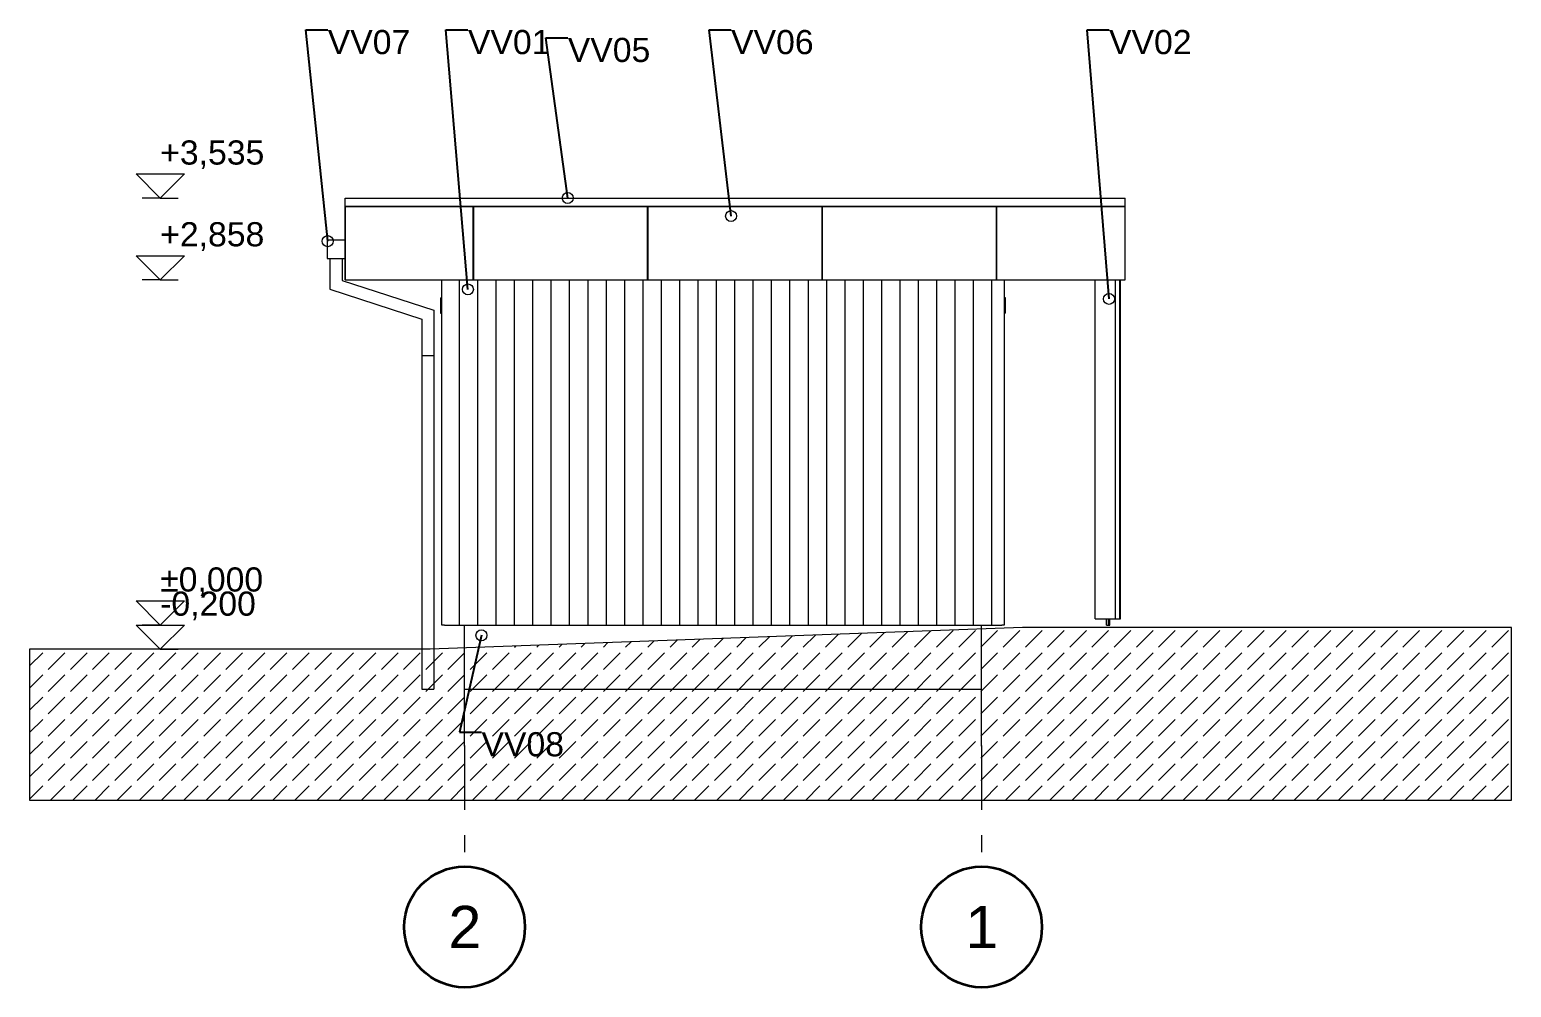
# Model space of a CAD drawing. Header units: millimetres. Extents: x 745166 to 884669, y -5000 to 15056.
# Drawn here: x 824427 to 836694, y -4639 to 3291 of the extents above; entities that cross this region are included whole.
import ezdxf

# ---------------------------------------------------------------- set-up
doc = ezdxf.new("R2010")
doc.units = ezdxf.units.MM
doc.header["$MEASUREMENT"] = 0
doc.linetypes.add('Double Dashed', pattern=[1093.611073, 529.166651, -211.666656, 141.111112, -211.666656])
for name, color, linetype, lineweight in [('New_0_Pen_No__1', 7, 'Continuous', 13), ('New_2D Drafting - General_Pen_No__1', 7, 'Continuous', 13), ('New_Annotation - Label_Pen_No__1', 7, 'Continuous', 13), ('New_Dimensioning - General_Pen_No__1', 7, 'Continuous', 13), ('New_Shell - Roof_Pen_No__1', 7, 'Continuous', 13), ('New_Structural - Bearing_Pen_No__1', 7, 'Continuous', 13), ('New_Structural - Grid_Pen_No__1', 7, 'Continuous', 13), ('New_Structural - Grid_Pen_No__7', 7, 'Continuous', 35)]:
    doc.layers.add(name, color=color, linetype=linetype, lineweight=lineweight)
doc.layers.add('New_2D Drafting - General_Pen_No__61', color=7, linetype='Continuous', lineweight=20, true_color=0x6a6a6a)
doc.layers.add('New_Structural - Bearing', color=7, linetype='Continuous')
doc.styles.add('GENERATED_STYLE_1', font='')
doc.styles.get('GENERATED_STYLE_1').set_extended_font_data('Arial')
doc.dimstyles.new('GENERATED_STYLE__1', dxfattribs={"dimtxt": 0.18, "dimasz": 182.4, "dimexe": 0.18, "dimexo": 0.0625, "dimgap": 0, "dimtad": 0, "dimtih": 1, "dimtoh": 1, "dimdec": 4, "dimzin": 0, "dimdsep": 46, "dimcen": 0.09, "dimadec": 0, "dimazin": 0, "dimtfac": 1, "dimtdec": 4, "dimtmove": 0, "dimatfit": 3, "dimldrblk": 'ARROWHEAD_1', "dimfxl": 0, "dimtolj": 1, "dimtzin": 0, "dimarcsym": 0})

# ---------------------------------------------------------------- blocks, each defined once
blk = doc.blocks.new('ARROWHEAD_1')
at = {"color": 0, "linetype": 'Continuous', "lineweight": 0}
blk.add_line((0, 0), (-1, 0), dxfattribs=at)
blk.add_circle((0, 0), 0.25, dxfattribs=at)

msp = doc.modelspace()

# ---------------------------------------------------------------- hatches: boundary and pattern name
at = {"layer": 'New_2D Drafting - General_Pen_No__61', "linetype": 'Continuous', "lineweight": 20, "true_color": 0x6a6a6a}
h = msp.add_hatch(dxfattribs=at)
h.set_pattern_fill('Dashed_0004', color=251, style=0, pattern_type=2)
h.set_pattern_definition([(45, (596793.8, -1638.57), (-183.84776, 183.84776), [195, -65]), (45, (596793.8, -1454.72), (-183.84776, 183.84776), [195, -65])])
h.paths.add_polyline_path([(824427.2, -3089.5), (836694, -3089.5), (836694, -1658.6), (832645.5, -1658.6), (827742.5, -1838.6), (824427.2, -1838.6)])
at = {"layer": 'New_Structural - Bearing', "linetype": 'Continuous', "lineweight": 0, "true_color": 0x000000}
h = msp.add_hatch(dxfattribs=at)
h.set_pattern_fill('Plank_Floor_vert_0004', color=18, style=0, pattern_type=2)
h.set_pattern_definition([(90, (596793.81, -1638.57), (-152, 0), [])])
h.paths.add_polyline_path([(827839.5, 1219.4), (827839.5, -1638.6), (827860.5, -1638.6), (827860.5, 1219.4)])
h = msp.add_hatch(dxfattribs=at)
h.set_pattern_fill('Plank_Floor_vert_0004', color=18, style=0, pattern_type=2)
h.set_pattern_definition([(90, (596793.81, -1638.57), (152, 0), [])])
h.paths.add_polyline_path([(827860.5, 1219.4), (827860.5, -1638.6), (832474.5, -1638.6), (832474.5, 1219.4)])
h = msp.add_hatch(dxfattribs=at)
h.set_pattern_fill('Plank_Floor_vert_0004', color=18, style=0, pattern_type=2)
h.set_pattern_definition([(90, (596793.81, -1638.57), (152, 0), [])])
h.paths.add_polyline_path([(832474.5, 1219.4), (832474.5, -1638.6), (832495.5, -1638.6), (832495.5, 1219.4)])

# ---------------------------------------------------------------- linework, layer by layer
at = {"layer": 'New_0_Pen_No__1', "color": 7, "linetype": 'Continuous', "lineweight": 13}
for p, q in [((828099.5, 1219.4), (828099.5, 1826.4)), ((828103.5, 1219.4), (828103.5, 1826.4)), ((829543.5, 1226.4), (829543.5, 1826.4)), ((829543.5, 1219.4), (829543.5, 1826.4)), ((829547.5, 1226.4), (829547.5, 1826.4)), ((829547.5, 1219.4), (829547.5, 1826.4)), ((830987.5, 1226.4), (830987.5, 1826.4)), ((830987.5, 1219.4), (830987.5, 1826.4)), ((830991.5, 1226.4), (830991.5, 1826.4)), ((830991.5, 1219.4), (830991.5, 1826.4)), ((832431.5, 1219.4), (832431.5, 1826.4)), ((832435.5, 1219.4), (832435.5, 1826.4)), ((827039.5, 1547.3), (826889.6, 1547.3)), ((826889.6, 1547.3), (826889.6, 1397.3)), ((826889.6, 1397.3), (827039.5, 1397.3)), ((826913.4, 1397.3), (826913.4, 1141.1)), ((827013.4, 1397.3), (827013.4, 1213.8)), ((826913.4, 1141.1), (827673.4, 894.8)), ((827013.4, 1213.8), (827773.4, 967.6)), ((827673.4, 894.8), (827673.4, 589.5)), ((827773.4, 967.6), (827773.4, 589.5)), ((827673.4, 589.5), (827673.4, -2168.6)), ((827773.4, 589.5), (827673.4, 589.5)), ((827773.4, 589.5), (827773.4, 589.5)), ((827773.4, 589.5), (827773.4, -2168.6)), ((827773.4, 589.5), (827773.4, -2168.6)), ((827673.4, -2168.6), (827773.4, -2168.6)), ((827773.4, -2168.6), (827773.4, -2168.6))]:
    msp.add_line(p, q, dxfattribs=at)
at = {"layer": 'New_0_Pen_No__1', "color": 7, "linetype": 'Continuous', "lineweight": 13, "flags": 128}
msp.add_lwpolyline([(827039.5, 1219.4), (833495.5, 1219.4), (833495.5, 1826.4), (827039.5, 1826.4)], close=True, dxfattribs=at)
at = {"layer": 'New_2D Drafting - General_Pen_No__1', "color": 7, "linetype": 'Continuous', "lineweight": 13, "flags": 128}
msp.add_lwpolyline([(824427.2, -3089.5), (836694, -3089.5), (836694, -1658.6), (832645.5, -1658.6), (827742.5, -1838.6), (824427.2, -1838.6)], close=True, dxfattribs=at)
at = {"layer": 'New_Dimensioning - General_Pen_No__1', "color": 7, "linetype": 'Continuous', "lineweight": 13}
for p, q in [((825508, 1896.4), (825308, 2096.4)), ((825308, 2096.4), (825708, 2096.4)), ((825708, 2096.4), (825508, 1896.4)), ((825508, 1896.4), (825358, 1896.4)), ((825508, 1896.4), (825658, 1896.4)), ((825508, 1219.4), (825308, 1419.4)), ((825308, 1419.4), (825708, 1419.4)), ((825708, 1419.4), (825508, 1219.4)), ((825508, 1219.4), (825358, 1219.4)), ((825508, 1219.4), (825658, 1219.4)), ((825508, -1638.6), (825308, -1438.6)), ((825308, -1438.6), (825708, -1438.6)), ((825708, -1438.6), (825508, -1638.6)), ((825508, -1838.6), (825308, -1638.6)), ((825308, -1638.6), (825708, -1638.6)), ((825508, -1638.6), (825358, -1638.6)), ((825708, -1638.6), (825508, -1838.6)), ((825508, -1638.6), (825658, -1638.6)), ((825508, -1838.6), (825358, -1838.6)), ((825508, -1838.6), (825658, -1838.6))]:
    msp.add_line(p, q, dxfattribs=at)
at = {"layer": 'New_Shell - Roof_Pen_No__1', "color": 7, "linetype": 'Continuous', "lineweight": 13}
for p, q in [((827039.5, 1896.4), (833495.5, 1896.4)), ((827039.5, 1826.4), (827039.5, 1896.4)), ((833495.5, 1826.4), (833495.5, 1896.4)), ((827039.5, 1826.4), (833495.5, 1826.4)), ((827039.5, 1219.4), (827039.5, 1826.4)), ((833495.5, 1219.4), (833495.5, 1826.4)), ((827039.5, 1219.4), (833495.5, 1219.4))]:
    msp.add_line(p, q, dxfattribs=at)
at = {"layer": 'New_Structural - Bearing_Pen_No__1', "color": 7, "linetype": 'Continuous', "lineweight": 13}
for p, q in [((827839.5, -1638.6), (827839.5, 1219.4)), ((832495.5, 1219.4), (832495.5, -1638.6)), ((833247.3, -1588.6), (833247.3, 1219.4)), ((833416.7, -1588.6), (833416.7, 1219.4)), ((833453.9, -1588.6), (833453.9, 1219.4)), ((833458.8, -1588.6), (833458.8, 1219.4)), ((827829.5, 1069.4), (827829.5, 1066.4)), ((827829.5, 1069.4), (827839.5, 1069.4)), ((827829.5, 1066.4), (827829.5, 1057.5)), ((827829.5, 1057.5), (827829.5, 1043.7)), ((827829.5, 1043.7), (827829.5, 1026.2)), ((827829.5, 1026.2), (827829.5, 1006.9)), ((827829.5, 1006.9), (827829.5, 987.6)), ((827829.5, 987.6), (827829.5, 970.2)), ((832505.5, 1069.4), (832495.5, 1069.4)), ((832505.5, 1066.4), (832505.5, 1069.4)), ((832505.5, 1057.5), (832505.5, 1066.4)), ((832505.5, 1043.7), (832505.5, 1057.5)), ((832505.5, 1026.2), (832505.5, 1043.7)), ((832505.5, 1006.9), (832505.5, 1026.2)), ((832505.5, 987.6), (832505.5, 1006.9)), ((832505.5, 970.2), (832505.5, 987.6)), ((827829.5, 970.2), (827829.5, 956.4)), ((827829.5, 956.4), (827829.5, 947.5)), ((827829.5, 947.5), (827829.5, 944.4)), ((827829.5, 944.4), (827839.5, 944.4)), ((832505.5, 944.4), (832495.5, 944.4)), ((832505.5, 956.4), (832505.5, 970.2)), ((832505.5, 947.5), (832505.5, 956.4)), ((832505.5, 944.4), (832505.5, 947.5)), ((833247.3, -1588.6), (833416.7, -1588.6)), ((833341.7, -1638.6), (833341.7, -1588.6)), ((833358.7, -1638.6), (833358.7, -1588.6)), ((833369.3, -1638.6), (833369.3, -1588.6)), ((833416.7, -1588.6), (833453.9, -1588.6)), ((833453.9, -1588.6), (833458.8, -1588.6)), ((827860.5, -1638.6), (827839.5, -1638.6)), ((827860.5, -1638.6), (832474.5, -1638.6)), ((828027.5, -2168.6), (828027.5, -1638.6)), ((832307.5, -2168.6), (832307.5, -1638.6)), ((832495.5, -1638.6), (832474.5, -1638.6)), ((833341.7, -1638.6), (833358.7, -1638.6)), ((833358.7, -1638.6), (833369.3, -1638.6)), ((828027.5, -2168.6), (832307.5, -2168.6))]:
    msp.add_line(p, q, dxfattribs=at)
at = {"layer": 'New_Structural - Grid_Pen_No__1', "color": 7, "linetype": 'Double Dashed', "lineweight": 13}
for p, q in [((828027.5, -2638.6), (828027.5, -1638.6)), ((832307.5, -2638.6), (832307.5, -1638.6)), ((828027.5, -2638.6), (828027.5, -3638.6)), ((832307.5, -2638.6), (832307.5, -3638.6))]:
    msp.add_line(p, q, dxfattribs=at)
for p in [(828027.5, -2638.6), (828027.5, -2638.6), (828027.5, -2638.6), (832307.5, -2638.6), (832307.5, -2638.6), (832307.5, -2638.6)]:
    msp.add_point(p, dxfattribs=at)
at = {"layer": 'New_Structural - Grid_Pen_No__7', "color": 7, "linetype": 'Continuous', "lineweight": 35}
for centre in [(828027.5, -4138.6), (832307.5, -4138.6)]:
    msp.add_circle(centre, 500, dxfattribs=at)

# ---------------------------------------------------------------- texts
at = {"layer": 'New_Annotation - Label_Pen_No__1', "color": 7, "linetype": 'Continuous', "lineweight": 13, "char_height": 200, "attachment_point": 1, "style": 'GENERATED_STYLE_1'}
for s, insert in [('\\A1;{\\pql;\\fArial|b0|i0|c0|p34;VV0\\fArial|b0|i0|c0|p34;7}', (826895, 3287.8)), ('\\A1;{\\pql;\\fArial|b0|i0|c0|p34;VV01}', (828055.7, 3287.8)), ('\\A1;{\\pql;\\fArial|b0|i0|c0|p34;VV0\\fArial|b0|i0|c0|p34;5}', (828882.3, 3222.8)), ('\\A1;{\\pql;\\fArial|b0|i0|c0|p34;VV0\\fArial|b0|i0|c0|p34;6}', (830234.3, 3287.8)), ('\\A1;{\\pql;\\fArial|b0|i0|c0|p34;VV0\\fArial|b0|i0|c0|p34;2}', (833363.4, 3287.8)), ('\\A1;{\\pql;\\fArial|b0|i0|c0|p34;VV0\\fArial|b0|i0|c0|p34;8}', (828167.8, -2525.8))]:
    msp.add_mtext(s, dxfattribs=dict(at, insert=insert))
at = {"layer": 'New_Dimensioning - General_Pen_No__1', "color": 7, "lineweight": 13, "char_height": 200, "attachment_point": 7, "style": 'GENERATED_STYLE_1'}
for s, insert in [('\\A1;{\\pql;\\fArial|b0|i0|c0|p34;+3,535}', (825508, 2136.4)), ('\\A1;{\\pql;\\fArial|b0|i0|c0|p34;+2,858}', (825508, 1459.4)), ('\\A1;{\\pql;\\fArial|b0|i0|c0|p34;±0,000}', (825508, -1398.6)), ('\\A1;{\\pql;\\fArial|b0|i0|c0|p34;-0,200}', (825508, -1598.6))]:
    msp.add_mtext(s, dxfattribs=dict(at, insert=insert))
at = {"layer": 'New_Structural - Grid_Pen_No__1', "color": 7, "lineweight": 13, "char_height": 350, "attachment_point": 1, "style": 'GENERATED_STYLE_1'}
for s, insert in [('\\A1;{\\pql;\\pt0;\\fArial|b0|i0|c0|p34;2}', (827894.7, -3963.6)), ('\\A1;{\\pql;\\pt0;\\fArial|b0|i0|c0|p34;1}', (832174.7, -3963.6))]:
    msp.add_mtext(s, dxfattribs=dict(at, insert=insert))

# ---------------------------------------------------------------- leaders
at = {"layer": 'New_Annotation - Label_Pen_No__1', "color": 7, "linetype": 'Continuous', "lineweight": 13, "annotation_type": 0, "has_hookline": 1, "hookline_direction": 0}
for points, text_width in [([(826895, 1539.5), (826712.6, 3287.8), (826895, 3287.8)], 668.8), ([(828055.7, 1139.9), (827873.3, 3287.8), (828055.7, 3287.8)], 630.4), ([(828882.3, 1896.4), (828699.9, 3222.8), (828882.3, 3222.8)], 670.4), ([(830234.3, 1747.1), (830051.9, 3287.8), (830234.3, 3287.8)], 669), ([(833363.4, 1061.4), (833181, 3287.8), (833363.4, 3287.8)], 666.8), ([(828167.8, -1723.5), (827985.4, -2525.8), (828167.8, -2525.8)], 669.4)]:
    msp.add_leader(points, dimstyle='GENERATED_STYLE__1', dxfattribs=dict(at, text_width=text_width))

doc.saveas('drawing.dxf')
